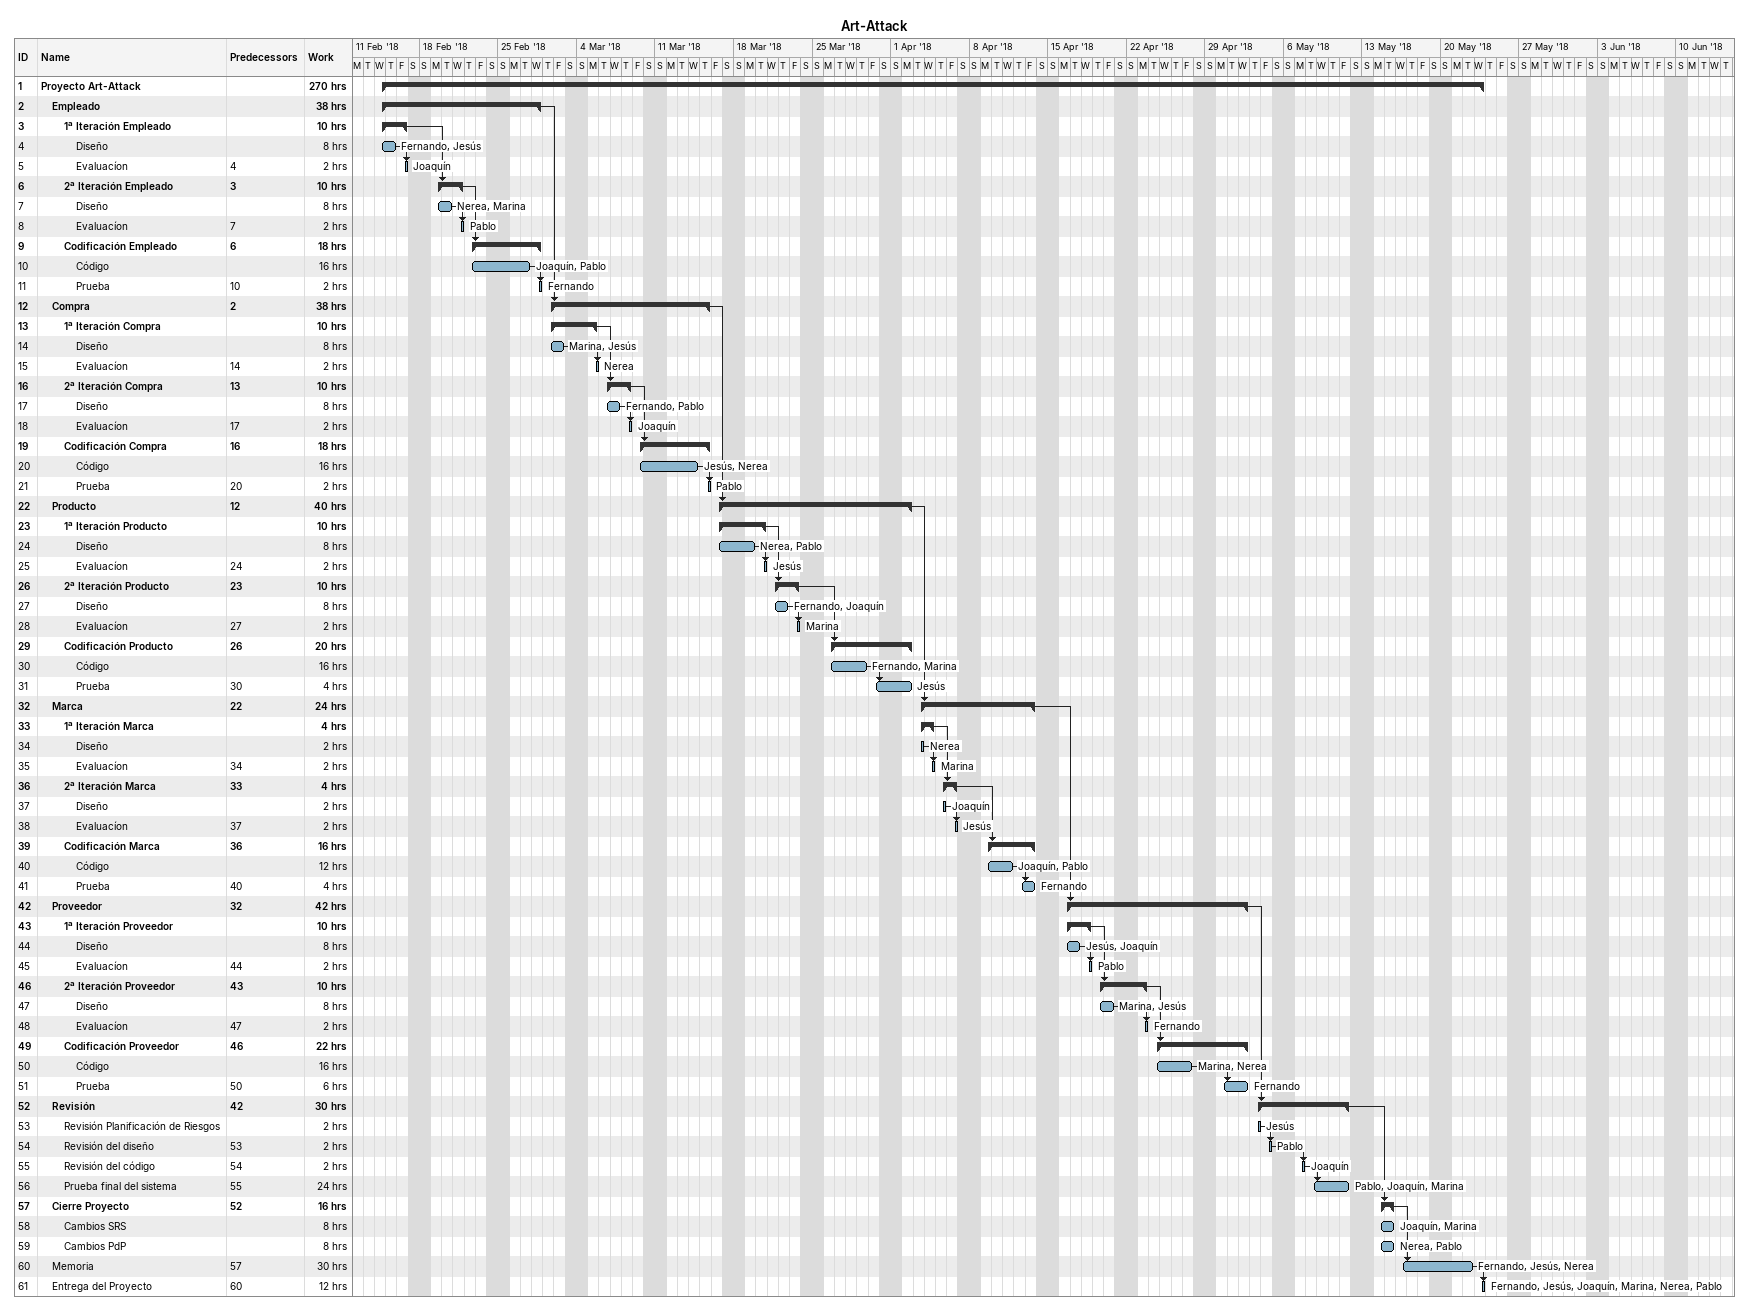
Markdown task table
Art-Attack

| ID | Level | Task | Start | Finish | Predecessors | Resources | Work (h) |
|---|---|---|---|---|---|---|---|
| 1 | 1 | **Proyecto Art-Attack** | 2018-02-14 | 2018-05-23 |  |  | 270 |
| 2 | 2 | **Empleado** | 2018-02-14 | 2018-02-28 |  |  | 38 |
| 3 | 3 | **1ª Iteración Empleado** | 2018-02-14 | 2018-02-16 |  |  | 10 |
| 4 | 4 | Diseño | 2018-02-14 | 2018-02-15 |  | Fernando, Jesús | 8 |
| 5 | 4 | Evaluacíon | 2018-02-16 | 2018-02-16 | 4 | Joaquín | 2 |
| 6 | 3 | **2ª Iteración Empleado** | 2018-02-19 | 2018-02-21 | 3 |  | 10 |
| 7 | 4 | Diseño | 2018-02-19 | 2018-02-20 |  | Nerea, Marina | 8 |
| 8 | 4 | Evaluacíon | 2018-02-21 | 2018-02-21 | 7 | Pablo | 2 |
| 9 | 3 | **Codificación Empleado** | 2018-02-22 | 2018-02-28 | 6 |  | 18 |
| 10 | 4 | Código | 2018-02-22 | 2018-02-27 |  | Joaquín, Pablo | 16 |
| 11 | 4 | Prueba | 2018-02-28 | 2018-02-28 | 10 | Fernando | 2 |
| 12 | 2 | **Compra** | 2018-03-01 | 2018-03-15 | 2 |  | 38 |
| 13 | 3 | **1ª Iteración Compra** | 2018-03-01 | 2018-03-05 |  |  | 10 |
| 14 | 4 | Diseño | 2018-03-01 | 2018-03-02 |  | Marina, Jesús | 8 |
| 15 | 4 | Evaluacíon | 2018-03-05 | 2018-03-05 | 14 | Nerea | 2 |
| 16 | 3 | **2ª Iteración Compra** | 2018-03-06 | 2018-03-08 | 13 |  | 10 |
| 17 | 4 | Diseño | 2018-03-06 | 2018-03-07 |  | Fernando, Pablo | 8 |
| 18 | 4 | Evaluacíon | 2018-03-08 | 2018-03-08 | 17 | Joaquín | 2 |
| 19 | 3 | **Codificación Compra** | 2018-03-09 | 2018-03-15 | 16 |  | 18 |
| 20 | 4 | Código | 2018-03-09 | 2018-03-14 |  | Jesús, Nerea | 16 |
| 21 | 4 | Prueba | 2018-03-15 | 2018-03-15 | 20 | Pablo | 2 |
| 22 | 2 | **Producto** | 2018-03-16 | 2018-04-02 | 12 |  | 40 |
| 23 | 3 | **1ª Iteración Producto** | 2018-03-16 | 2018-03-20 |  |  | 10 |
| 24 | 4 | Diseño | 2018-03-16 | 2018-03-19 |  | Nerea, Pablo | 8 |
| 25 | 4 | Evaluacíon | 2018-03-20 | 2018-03-20 | 24 | Jesús | 2 |
| 26 | 3 | **2ª Iteración Producto** | 2018-03-21 | 2018-03-23 | 23 |  | 10 |
| 27 | 4 | Diseño | 2018-03-21 | 2018-03-22 |  | Fernando, Joaquín | 8 |
| 28 | 4 | Evaluacíon | 2018-03-23 | 2018-03-23 | 27 | Marina | 2 |
| 29 | 3 | **Codificación Producto** | 2018-03-26 | 2018-04-02 | 26 |  | 20 |
| 30 | 4 | Código | 2018-03-26 | 2018-03-29 |  | Fernando, Marina | 16 |
| 31 | 4 | Prueba | 2018-03-30 | 2018-04-02 | 30 | Jesús | 4 |
| 32 | 2 | **Marca** | 2018-04-03 | 2018-04-13 | 22 |  | 24 |
| 33 | 3 | **1ª Iteración Marca** | 2018-04-03 | 2018-04-04 |  |  | 4 |
| 34 | 4 | Diseño | 2018-04-03 | 2018-04-03 |  | Nerea | 2 |
| 35 | 4 | Evaluacíon | 2018-04-04 | 2018-04-04 | 34 | Marina | 2 |
| 36 | 3 | **2ª Iteración Marca** | 2018-04-05 | 2018-04-06 | 33 |  | 4 |
| 37 | 4 | Diseño | 2018-04-05 | 2018-04-05 |  | Joaquín | 2 |
| 38 | 4 | Evaluacíon | 2018-04-06 | 2018-04-06 | 37 | Jesús | 2 |
| 39 | 3 | **Codificación Marca** | 2018-04-09 | 2018-04-13 | 36 |  | 16 |
| 40 | 4 | Código | 2018-04-09 | 2018-04-11 |  | Joaquín, Pablo | 12 |
| 41 | 4 | Prueba | 2018-04-12 | 2018-04-13 | 40 | Fernando | 4 |
| 42 | 2 | **Proveedor** | 2018-04-16 | 2018-05-02 | 32 |  | 42 |
| 43 | 3 | **1ª Iteración Proveedor** | 2018-04-16 | 2018-04-18 |  |  | 10 |
| 44 | 4 | Diseño | 2018-04-16 | 2018-04-17 |  | Jesús, Joaquín | 8 |
| 45 | 4 | Evaluacíon | 2018-04-18 | 2018-04-18 | 44 | Pablo | 2 |
| 46 | 3 | **2ª Iteración Proveedor** | 2018-04-19 | 2018-04-23 | 43 |  | 10 |
| 47 | 4 | Diseño | 2018-04-19 | 2018-04-20 |  | Marina, Jesús | 8 |
| 48 | 4 | Evaluacíon | 2018-04-23 | 2018-04-23 | 47 | Fernando | 2 |
| 49 | 3 | **Codificación Proveedor** | 2018-04-24 | 2018-05-02 | 46 |  | 22 |
| 50 | 4 | Código | 2018-04-24 | 2018-04-27 |  | Marina, Nerea | 16 |
| 51 | 4 | Prueba | 2018-04-30 | 2018-05-02 | 50 | Fernando | 6 |
| 52 | 2 | **Revisión** | 2018-05-03 | 2018-05-11 | 42 |  | 30 |
| 53 | 3 | Revisión Planificación de Riesgos | 2018-05-03 | 2018-05-03 |  | Jesús | 2 |
| 54 | 3 | Revisión del diseño | 2018-05-04 | 2018-05-04 | 53 | Pablo | 2 |
| 55 | 3 | Revisión del código | 2018-05-07 | 2018-05-07 | 54 | Joaquín | 2 |
| 56 | 3 | Prueba final del sistema | 2018-05-08 | 2018-05-11 | 55 | Pablo, Joaquín, Marina | 24 |
| 57 | 2 | **Cierre Proyecto** | 2018-05-14 | 2018-05-15 | 52 |  | 16 |
| 58 | 3 | Cambios SRS | 2018-05-14 | 2018-05-15 |  | Joaquín, Marina | 8 |
| 59 | 3 | Cambios PdP | 2018-05-14 | 2018-05-15 |  | Nerea, Pablo | 8 |
| 60 | 2 | Memoria | 2018-05-16 | 2018-05-22 | 57 | Fernando, Jesús, Nerea | 30 |
| 61 | 2 | Entrega del Proyecto | 2018-05-23 | 2018-05-23 | 60 | Fernando, Jesús, Joaquín, Marina, Nerea, Pablo | 12 |
